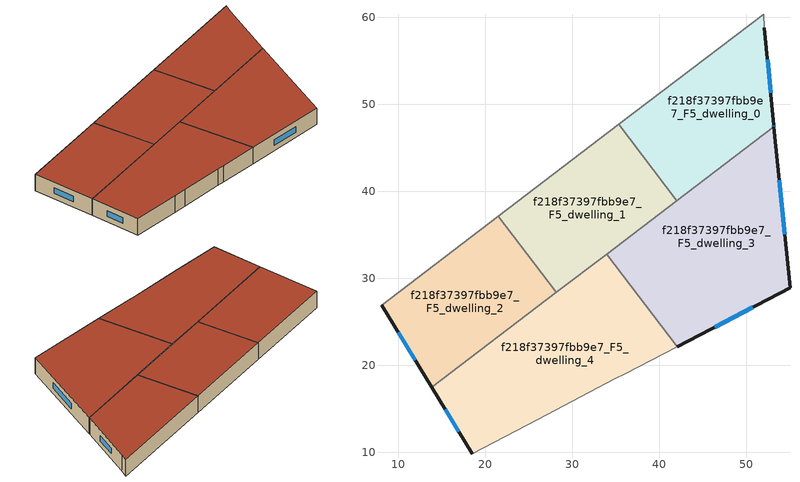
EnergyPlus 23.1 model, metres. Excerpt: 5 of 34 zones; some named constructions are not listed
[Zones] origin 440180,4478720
f218f37397fbb9e7_F5_dwelling_0
 floor to f218f37397fbb9e7_F4_dwelling_0 (EU_floor_Construction): 52.01,60.36 52.11,58.84 53.17,47.59 53.19,47.42 42.04,38.94 35.37,47.7 z15
 wall outside (EU_wall_Construction): 53.19,47.42 53.17,47.59 52.11,58.84 z15:18
 wall to f218f37397fbb9e7_F5_dwelling_1 (EU_wall_Construction): 35.37,47.7 42.04,38.94 z15:18
 wall adiabatic (EU_wall_Construction): 52.11,58.84 52.01,60.36 35.37,47.7 z15:18
 wall to f218f37397fbb9e7_F5_dwelling_3 (EU_wall_Construction): 42.04,38.94 53.19,47.42 z15:18
 window (EU_Window_Construction): 52.82,51.32 52.46,55.11 / 53.18,47.48 53.18,47.53 z15.99:17.01
 roof outside (EU_roof_Construction): 53.19,47.42 53.17,47.59 52.11,58.84 52.01,60.36 35.37,47.7 42.04,38.94 z18
f218f37397fbb9e7_F5_dwelling_1
 floor to f218f37397fbb9e7_F4_dwelling_1 (EU_floor_Construction): 35.37,47.7 42.04,38.94 28.16,28.37 21.49,37.13 z15
 wall to f218f37397fbb9e7_F5_dwelling_2 (EU_wall_Construction): 21.49,37.13 28.16,28.37 z15:18
 wall adiabatic (EU_wall_Construction): 35.37,47.7 21.49,37.13 z15:18
 wall to f218f37397fbb9e7_F5_dwelling_4 (EU_wall_Construction): 28.16,28.37 33.97,32.8 z15:18
 wall to f218f37397fbb9e7_F5_dwelling_3 (EU_wall_Construction): 33.97,32.8 42.04,38.94 z15:18
 roof outside (EU_roof_Construction): 42.04,38.94 35.37,47.7 21.49,37.13 28.16,28.37 z18
f218f37397fbb9e7_F5_dwelling_2
 floor to f218f37397fbb9e7_F4_dwelling_2 (EU_floor_Construction): 21.49,37.13 28.16,28.37 13.84,17.47 8.07,26.91 z15
 wall outside (EU_wall_Construction): 8.07,26.91 13.84,17.47 z15:18
 wall adiabatic (EU_wall_Construction): 21.49,37.13 8.07,26.91 z15:18
 wall to f218f37397fbb9e7_F5_dwelling_4 (EU_wall_Construction): 13.84,17.47 28.16,28.37 z15:18
 window (EU_Window_Construction): 9.98,23.78 11.92,20.6 z15.99:17.01
 roof outside (EU_roof_Construction): 28.16,28.37 21.49,37.13 8.07,26.91 13.84,17.47 z18
f218f37397fbb9e7_F5_dwelling_3
 floor to f218f37397fbb9e7_F4_dwelling_3 (EU_floor_Construction): 53.19,47.42 55.04,28.9 42.08,22.14 33.97,32.8 z15
 wall outside (EU_wall_Construction): 42.08,22.14 55.04,28.9 53.19,47.42 z15:18
 wall to f218f37397fbb9e7_F5_dwelling_4 (EU_wall_Construction): 33.97,32.8 42.08,22.14 z15:18
 window (EU_Window_Construction): 54.43,35.04 53.8,41.29 / 46.38,24.38 50.75,26.66 z15.99:17.01
 roof outside (EU_roof_Construction): 55.04,28.9 53.19,47.42 33.97,32.8 42.08,22.14 z18
f218f37397fbb9e7_F5_dwelling_4
 floor to f218f37397fbb9e7_F4_dwelling_4 (EU_floor_Construction): 33.97,32.8 42.08,22.14 36.07,19.01 34.86,18.43 28.03,14.82 26.08,13.77 18.5,9.83 13.84,17.47 z15
 wall outside (EU_wall_Construction): 13.84,17.47 18.5,9.83 z15:18
 wall adiabatic (EU_wall_Construction): 18.5,9.83 26.08,13.77 28.03,14.82 34.86,18.43 36.07,19.01 42.08,22.14 z15:18
 window (EU_Window_Construction): 15.38,14.94 16.96,12.37 z15.99:17.01
 roof outside (EU_roof_Construction): 36.07,19.01 42.08,22.14 33.97,32.8 13.84,17.47 18.5,9.83 26.08,13.77 28.03,14.82 34.86,18.43 z18
[HVACTEMPLATE:THERMOSTAT] Constant Heating Setpoint=20; Constant Cooling Setpoint=50
EU_HeatOnly_f218f37397fbb9e7_F0_dwelling_0; EU_HeatOnly_f218f37397fbb9e7_F0_dwelling_1; EU_HeatOnly_f218f37397fbb9e7_F0_dwelling_2; EU_HeatOnly_f218f37397fbb9e7_F0_dwelling_3; EU_HeatOnly_f218f37397fbb9e7_F0_dwelling_4; EU_HeatOnly_f218f37397fbb9e7_F0_dwelling_5; EU_HeatOnly_f218f37397fbb9e7_F1_dwelling_0; EU_HeatOnly_f218f37397fbb9e7_F1_dwelling_1; EU_HeatOnly_f218f37397fbb9e7_F1_dwelling_2; EU_HeatOnly_f218f37397fbb9e7_F1_dwelling_3; EU_HeatOnly_f218f37397fbb9e7_F1_dwelling_4; EU_HeatOnly_f218f37397fbb9e7_F1_dwelling_5; EU_HeatOnly_f218f37397fbb9e7_F2_dwelling_0; EU_HeatOnly_f218f37397fbb9e7_F2_dwelling_1; EU_HeatOnly_f218f37397fbb9e7_F2_dwelling_2; EU_HeatOnly_f218f37397fbb9e7_F2_dwelling_3; EU_HeatOnly_f218f37397fbb9e7_F2_dwelling_4; EU_HeatOnly_f218f37397fbb9e7_F2_dwelling_5; EU_HeatOnly_f218f37397fbb9e7_F3_dwelling_0; EU_HeatOnly_f218f37397fbb9e7_F3_dwelling_1; EU_HeatOnly_f218f37397fbb9e7_F3_dwelling_2; EU_HeatOnly_f218f37397fbb9e7_F3_dwelling_3; EU_HeatOnly_f218f37397fbb9e7_F3_dwelling_4; EU_HeatOnly_f218f37397fbb9e7_F3_dwelling_5; EU_HeatOnly_f218f37397fbb9e7_F4_dwelling_0; EU_HeatOnly_f218f37397fbb9e7_F4_dwelling_1; EU_HeatOnly_f218f37397fbb9e7_F4_dwelling_2; EU_HeatOnly_f218f37397fbb9e7_F4_dwelling_3; EU_HeatOnly_f218f37397fbb9e7_F4_dwelling_4; EU_HeatOnly_f218f37397fbb9e7_F5_dwelling_0; EU_HeatOnly_f218f37397fbb9e7_F5_dwelling_1; EU_HeatOnly_f218f37397fbb9e7_F5_dwelling_2; EU_HeatOnly_f218f37397fbb9e7_F5_dwelling_3; EU_HeatOnly_f218f37397fbb9e7_F5_dwelling_4
[SCHEDULE:CONSTANT]
Name | Hourly Value
EU_AlwaysOn | 1
EU_CoolingOff | 0
[SCHEDULE:FILE] Column Number=1; Rows to Skip at Top=0; Number of Hours of Data=8760; Column Separator=Comma; Interpolate to Timestep=No; Minutes per Item=60; Adjust Schedule for Daylight Savings=Yes
Name | File
EU_Step8_GainSchedule_f218f37397fbb9e7_F2_dwelling_5_f000 | ../../schedules/f218f37397fbb9e7/f218f37397fbb9e7_F2_dwelling_5_f000_gain.csv
EU_Step8_GainSchedule_f218f37397fbb9e7_F3_dwelling_0_f000 | ../../schedules/f218f37397fbb9e7/f218f37397fbb9e7_F3_dwelling_0_f000_gain.csv
EU_Step8_GainSchedule_f218f37397fbb9e7_F3_dwelling_1_f000 | ../../schedules/f218f37397fbb9e7/f218f37397fbb9e7_F3_dwelling_1_f000_gain.csv
EU_Step8_GainSchedule_f218f37397fbb9e7_F3_dwelling_2_f000 | ../../schedules/f218f37397fbb9e7/f218f37397fbb9e7_F3_dwelling_2_f000_gain.csv
EU_Step8_GainSchedule_f218f37397fbb9e7_F3_dwelling_3_f000 | ../../schedules/f218f37397fbb9e7/f218f37397fbb9e7_F3_dwelling_3_f000_gain.csv
EU_Step8_GainSchedule_f218f37397fbb9e7_F3_dwelling_4_f000 | ../../schedules/f218f37397fbb9e7/f218f37397fbb9e7_F3_dwelling_4_f000_gain.csv
EU_Step8_GainSchedule_f218f37397fbb9e7_F3_dwelling_5_f000 | ../../schedules/f218f37397fbb9e7/f218f37397fbb9e7_F3_dwelling_5_f000_gain.csv
EU_Step8_GainSchedule_f218f37397fbb9e7_F4_dwelling_0_f000 | ../../schedules/f218f37397fbb9e7/f218f37397fbb9e7_F4_dwelling_0_f000_gain.csv
EU_Step8_GainSchedule_f218f37397fbb9e7_F4_dwelling_1_f000 | ../../schedules/f218f37397fbb9e7/f218f37397fbb9e7_F4_dwelling_1_f000_gain.csv
EU_Step8_GainSchedule_f218f37397fbb9e7_F4_dwelling_2_f000 | ../../schedules/f218f37397fbb9e7/f218f37397fbb9e7_F4_dwelling_2_f000_gain.csv
EU_Step8_GainSchedule_f218f37397fbb9e7_F4_dwelling_3_f000 | ../../schedules/f218f37397fbb9e7/f218f37397fbb9e7_F4_dwelling_3_f000_gain.csv
EU_Step8_GainSchedule_f218f37397fbb9e7_F4_dwelling_4_f000 | ../../schedules/f218f37397fbb9e7/f218f37397fbb9e7_F4_dwelling_4_f000_gain.csv
EU_Step8_GainSchedule_f218f37397fbb9e7_F5_dwelling_0_f000 | ../../schedules/f218f37397fbb9e7/f218f37397fbb9e7_F5_dwelling_0_f000_gain.csv
EU_Step8_GainSchedule_f218f37397fbb9e7_F5_dwelling_1_f000 | ../../schedules/f218f37397fbb9e7/f218f37397fbb9e7_F5_dwelling_1_f000_gain.csv
EU_Step8_GainSchedule_f218f37397fbb9e7_F5_dwelling_2_f000 | ../../schedules/f218f37397fbb9e7/f218f37397fbb9e7_F5_dwelling_2_f000_gain.csv
EU_Step8_GainSchedule_f218f37397fbb9e7_F5_dwelling_3_f000 | ../../schedules/f218f37397fbb9e7/f218f37397fbb9e7_F5_dwelling_3_f000_gain.csv
EU_Step8_GainSchedule_f218f37397fbb9e7_F5_dwelling_4_f000 | ../../schedules/f218f37397fbb9e7/f218f37397fbb9e7_F5_dwelling_4_f000_gain.csv
